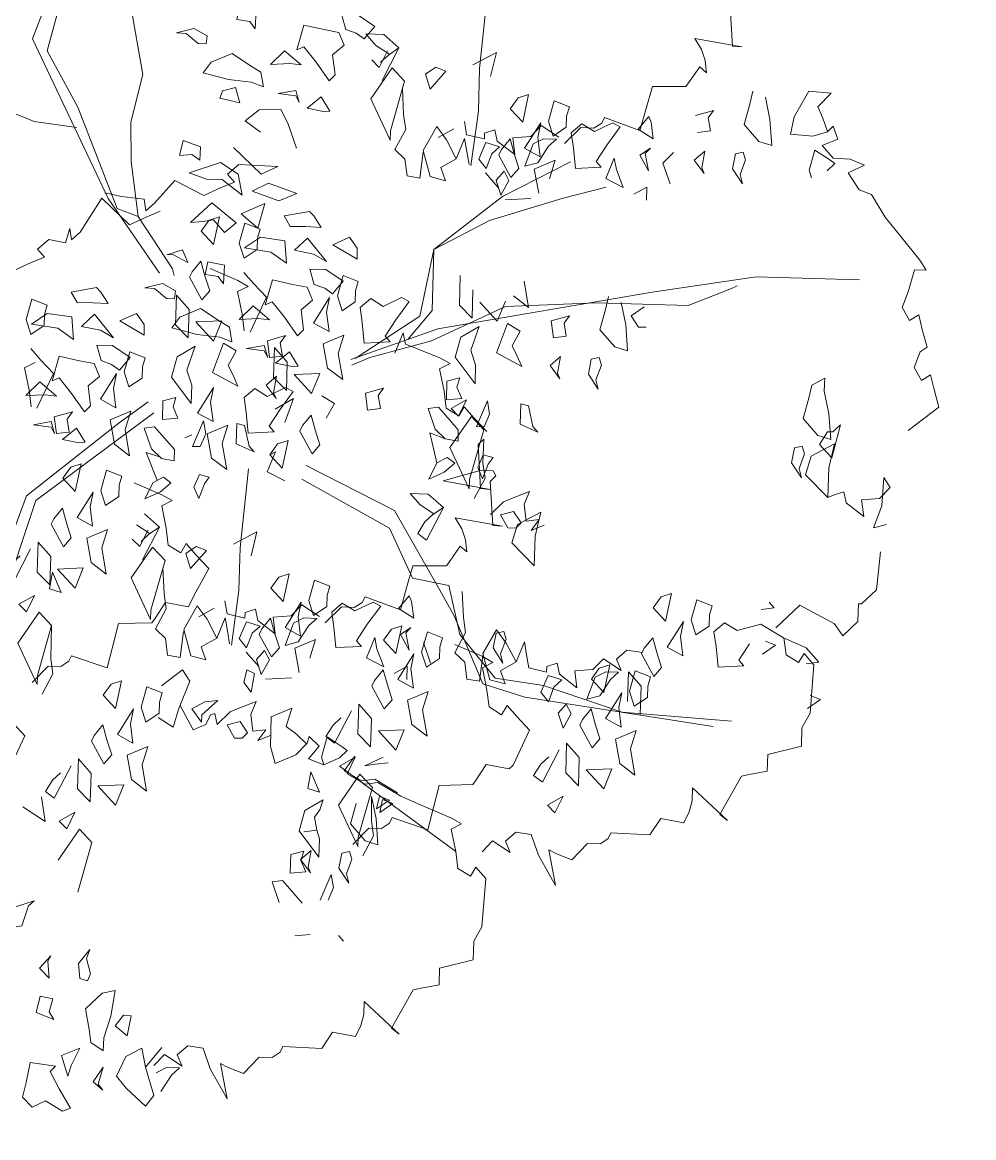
# Model space of a CAD drawing. Extents: x 604418 to 606014, y 1310869 to 1312555.
# Drawn here: x 605667.58 to 605673.25, y 1311074.31 to 1311080.96 of the extents above; entities that cross this region are included whole.
import ezdxf

# ---------------------------------------------------------------- set-up
doc = ezdxf.new("R2010")
doc.units = 0
doc.header["$MEASUREMENT"] = 0
doc.linetypes.add('SUBTERRANEO', pattern=[4.7625, 3.175, -1.5875])
doc.layers.get('0').update_dxf_attribs({"color": 10})
doc.layers.add('0.CARTOGRAFIA', color=8, linetype='Continuous')
doc.layers.add('VPORTS', color=7, linetype='Continuous')
doc.linetypes.add('RAYAXXX', pattern='A,0.8,["XXX",Standard,S=0.08,R=0,X=0,Y=-0.04],-0.22', length=1.02)

# ---------------------------------------------------------------- blocks, each defined once
blk = doc.blocks.new('mmmm')
at = {"color": 57, "lineweight": 5}
for points in [[(579174.2592, 1339733.9478), (579174.192, 1339733.9232), (579174.1333, 1339733.8943), (579174.0609, 1339733.9621), (579174.0541, 1339733.846), (579174.1896, 1339733.7748), (579174.2785, 1339733.7581), (579174.2853, 1339733.8742), (579174.2618, 1339733.9488), (579174.2312, 1339733.9774), (579174.2985, 1339734.0021), (579174.3332, 1339733.9237), (579174.3956, 1339733.9808), (579174.3986, 1339734.0691), (579174.4273, 1339734.144), (579174.4704, 1339734.0612), (579174.556, 1339734.1209), (579174.5783, 1339734.1843), (579174.6932, 1339734.2584), (579174.7913, 1339734.3417), (579174.91, 1339734.4439), (579174.9601, 1339734.4774), (579174.9608, 1339734.4172), (579175.0749, 1339734.3872), (579175.1575, 1339734.3587), (579175.2221, 1339734.3994), (579175.1921, 1339734.4453), (579175.2676, 1339734.4654), (579175.358, 1339734.4929), (579175.3826, 1339734.4574), (579175.4653, 1339734.4288), (579175.5299, 1339734.4695), (579175.4998, 1339734.5154), (579175.5753, 1339734.5356), (579175.6657, 1339734.5631), (579175.7898, 1339734.4078)], [(579176.1481, 1339734.0035), (579176.0329, 1339733.8844), (579175.9372, 1339733.9107), (579175.87, 1339734.0301), (579175.9947, 1339734.0035), (579176.1481, 1339734.0035), (579176.1346, 1339734.0317), (579176.1157, 1339734.0847), (579176.1731, 1339734.0979), (579176.2401, 1339734.1906), (579176.1539, 1339734.1775), (579176.1444, 1339734.2702), (579176.0869, 1339734.3232), (579176.036, 1339734.2885), (579176.1826, 1339734.2834), (579176.2978, 1339734.2436), (579176.2785, 1339734.31)], [(579176.4197, 1339734.2819), (579176.6163, 1339734.2668), (579176.6919, 1339734.1912), (579176.6919, 1339734.1761), (579176.7826, 1339734.1761), (579176.8582, 1339734.1005), (579176.7977, 1339734.0551), (579176.707, 1339733.8738), (579176.828, 1339733.7528)], [(579174.4625, 1339733.9515), (579174.4242, 1339733.9913), (579174.405, 1339733.9647), (579174.357, 1339733.8851), (579174.4625, 1339733.8588), (579174.5009, 1339733.8719)], [(579177.008, 1339733.9146), (579176.9985, 1339733.9808), (579176.9259, 1339733.9135), (579176.8779, 1339733.7942), (579176.8107, 1339733.675), (579176.8465, 1339733.5542), (579176.8083, 1339733.4881), (579176.8563, 1339733.4348), (579176.9329, 1339733.4483), (579177.0384, 1339733.4614), (579177.0286, 1339733.594), (579176.9999, 1339733.5674), (579176.9137, 1339733.6204)], [(579177.238, 1339733.9278), (579177.1901, 1339733.9942), (579177.1711, 1339733.941)], [(579176.8784, 1339733.7966), (579176.9648, 1339733.8097), (579177.003, 1339733.8759), (579176.9551, 1339733.9025), (579177.0125, 1339733.9555), (579177.2618, 1339733.9423), (579177.3385, 1339733.9025), (579177.4344, 1339733.9025), (579177.4821, 1339733.7301), (579177.5686, 1339733.7301), (579177.5875, 1339733.6374), (579177.5973, 1339733.5976), (579177.7984, 1339733.4916), (579177.8274, 1339733.5314), (579177.6642, 1339733.3459), (579177.7314, 1339733.3459), (579177.7889, 1339733.3327), (579177.8463, 1339733.3061), (579177.8274, 1339733.187), (579177.9135, 1339733.1338), (579177.9092, 1339732.9322), (579177.9381, 1339732.919), (579177.9669, 1339732.8792), (579177.9669, 1339732.8131), (579178.053, 1339732.7335), (579178.0243, 1339732.6539), (579178.0051, 1339732.6141), (579178.1872, 1339732.6539), (579178.0338, 1339732.5611), (579177.9284, 1339732.5213), (579177.9189, 1339732.442), (579177.9669, 1339732.3891), (579178.0243, 1339732.4154), (579177.9669, 1339732.3226), (579178.0243, 1339732.2697)], [(579176.734, 1339733.675), (579176.7245, 1339733.7412), (579176.6958, 1339733.7148)], [(579176.9641, 1339733.6882), (579176.9161, 1339733.7546), (579176.8971, 1339733.7014)], [(579174.0625, 1339733.5569), (579174.1297, 1339733.5434), (579174.2351, 1339733.5171), (579174.3213, 1339733.5964), (579174.3405, 1339733.6628), (579174.2064, 1339733.6496), (579174.0915, 1339733.623)], [(579173.6067, 1339733.4257), (579173.8332, 1339733.4453), (579173.836, 1339733.4945), (579173.7991, 1339733.2502), (579173.8557, 1339733.2865), (579173.9111, 1339733.3065), (579173.9738, 1339733.3152), (579173.9441, 1339733.2801), (579174.029, 1339733.2248), (579174.0479, 1339733.2112), (579174.0533, 1339733.0386), (579174.1676, 1339733.0096), (579174.2821, 1339732.9802), (579174.2199, 1339732.7961), (579174.2486, 1339732.7822), (579174.2764, 1339732.7418), (579174.2748, 1339732.6756), (579174.3591, 1339732.594)], [(579174.2064, 1339733.3315), (579174.1679, 1339733.3579)], [(579174.1679, 1339733.3579), (579174.1969, 1339733.2651)], [(579174.2736, 1339733.3447), (579174.2064, 1339733.3315)], [(579174.2831, 1339733.2786), (579174.2736, 1339733.3447)], [(579174.379, 1339733.3181), (579174.4652, 1339733.3049)], [(579174.4267, 1339733.2651), (579174.379, 1339733.3181)], [(579174.4939, 1339733.3181), (579174.4267, 1339733.2651)], [(579174.4652, 1339733.3049), (579174.4939, 1339733.3181)], [(579174.39, 1339733.1566), (579174.4475, 1339733.1037)], [(579174.4475, 1339733.1037), (579174.5529, 1339733.1435)], [(579174.3231, 1339733.0507), (579174.2367, 1339733.0373)], [(579174.2751, 1339732.9711), (579174.3231, 1339733.0507)], [(579176.973, 1339733.0674), (579176.9635, 1339732.988), (579177.0115, 1339732.9351), (579177.0689, 1339732.9614), (579177.0115, 1339732.8687), (579177.0689, 1339732.8157), (579177.0784, 1339732.7229), (579177.1646, 1339732.7361), (579177.0977, 1339732.6433), (579177.0402, 1339732.6302), (579177.0592, 1339732.5772), (579177.0882, 1339732.5772), (579177.0689, 1339732.4844), (579177.0017, 1339732.4712), (579176.9348, 1339732.4578), (579177.0402, 1339732.418), (579177.0882, 1339732.3387), (579177.1551, 1339732.365), (579177.1359, 1339732.2857), (579177.0017, 1339732.2459), (579176.8773, 1339732.3121), (579176.9443, 1339732.365), (579177.0402, 1339732.418)], [(579177.294, 1339733.0661), (579177.1477, 1339733.0661), (579177.0747, 1339732.9987), (579177.2292, 1339732.9987)], [(579174.2367, 1339733.0373), (579174.2079, 1339733.0241)], [(579174.2079, 1339733.0241), (579174.2751, 1339732.9711)], [(579174.3995, 1339733.0109), (579174.3708, 1339733.0373)], [(579174.3708, 1339733.0373), (579174.4093, 1339732.9843)], [(579174.4886, 1339733.0312), (579174.3995, 1339733.0109)], [(579174.4886, 1339733.0312), (579174.4093, 1339732.9843)], [(579174.6393, 1339733.0241), (579174.5721, 1339733.0241)], [(579174.5721, 1339733.0241), (579174.6103, 1339732.9579)], [(579175.1905, 1339733.0278), (579175.2384, 1339732.9614)], [(579175.2384, 1339732.9614), (579175.2959, 1339733.0012)], [(579175.2959, 1339733.0012), (579175.2959, 1339733.041)], [(579175.2864, 1339732.9351), (579175.1715, 1339732.9084)], [(579175.4205, 1339732.9482), (579175.2864, 1339732.9351)], [(579175.4013, 1339732.8818), (579175.4205, 1339732.9482)], [(579174.2654, 1339732.8783), (579174.2464, 1339732.8386)], [(579174.3613, 1339732.8119), (579174.2654, 1339732.8783)], [(579174.5777, 1339732.9031), (579174.486, 1339732.8652)], [(579174.5777, 1339732.9031), (579174.5339, 1339732.8119)], [(579175.3151, 1339732.8025), (579175.4013, 1339732.8818)], [(579174.2464, 1339732.8386), (579174.2941, 1339732.7458)], [(579174.486, 1339732.8652), (579174.4285, 1339732.8517)], [(579174.4285, 1339732.8517), (579174.5339, 1339732.8119)], [(579175.1425, 1339732.8423), (579175.2097, 1339732.8289)], [(579175.2097, 1339732.8289), (579175.3151, 1339732.8025)], [(579174.4475, 1339732.759), (579174.3613, 1339732.8119)], [(579174.4762, 1339732.7856), (579174.4475, 1339732.759)], [(579174.486, 1339732.653), (579174.4762, 1339732.7856)], [(579175.459, 1339732.8025), (579175.4972, 1339732.8157)], [(579175.4685, 1339732.7627), (579175.459, 1339732.8025)], [(579175.5452, 1339732.7495), (579175.4685, 1339732.7627)], [(579175.4972, 1339732.8157), (579175.5739, 1339732.7891)], [(579175.6219, 1339732.8025), (579175.5452, 1339732.7495)], [(579175.5739, 1339732.7891), (579175.6219, 1339732.8025)], [(579174.2941, 1339732.7458), (579174.2559, 1339732.6796)], [(579174.2559, 1339732.6796), (579174.3039, 1339732.6264)], [(579174.3805, 1339732.6398), (579174.486, 1339732.653)], [(579177.5253, 1339732.6008), (579177.5637, 1339732.561), (579177.6241, 1339732.5251), (579177.6573, 1339732.5713), (579177.487, 1339732.6538)], [(579177.8128, 1339732.6406), (579177.7266, 1339732.6801), (579177.7746, 1339732.6008)], [(579174.1697, 1339732.6132), (579174.141, 1339732.5336)], [(579174.2177, 1339732.6001), (579174.1697, 1339732.6132)], [(579174.2751, 1339732.6001), (579174.2177, 1339732.6001)], [(579174.3231, 1339732.5336), (579174.2751, 1339732.6001)], [(579174.3039, 1339732.6264), (579174.3805, 1339732.6398)], [(579175.2864, 1339732.617), (579175.2479, 1339732.6433)], [(579175.2479, 1339732.6433), (579175.2769, 1339732.5506)], [(579175.3536, 1339732.6302), (579175.2864, 1339732.617)], [(579175.3631, 1339732.564), (579175.3536, 1339732.6302)], [(579175.5067, 1339732.5506), (579175.459, 1339732.6035)], [(579175.459, 1339732.6035), (579175.5452, 1339732.5904)], [(579175.5739, 1339732.6035), (579175.5067, 1339732.5506)], [(579175.5452, 1339732.5904), (579175.5739, 1339732.6035)], [(579177.7746, 1339732.6008), (579177.8128, 1339732.6406)], [(579174.141, 1339732.5336), (579174.2464, 1339732.5073)], [(579174.2464, 1339732.5073), (579174.3231, 1339732.5336)], [(579174.3282, 1339732.5637), (579174.2707, 1339732.4709)], [(579174.3377, 1339732.5505), (579174.3377, 1339732.4841)], [(579174.3762, 1339732.5107), (579174.3377, 1339732.5505)], [(579174.4475, 1339732.5471), (579174.4954, 1339732.4409)], [(579174.5434, 1339732.5205), (579174.4475, 1339732.5471)], [(579175.2769, 1339732.5506), (579175.3631, 1339732.564)], [(579176.3316, 1339732.5427), (579176.3603, 1339732.4765), (579176.3029, 1339732.5163), (579176.3123, 1339732.4499), (579176.2262, 1339732.4367), (579176.1592, 1339732.4631), (579176.1974, 1339732.3703), (579176.2167, 1339732.3308), (579176.2836, 1339732.2644)], [(579174.3377, 1339732.4841), (579174.3664, 1339732.4311)], [(579174.4623, 1339732.4577), (579174.3762, 1339732.5107)], [(579176.9601, 1339732.0996), (579177.0176, 1339732.2454), (579177.0463, 1339732.2983), (579177.075, 1339732.2454), (579177.1899, 1339732.272), (579177.2764, 1339732.2852), (579177.3146, 1339732.3513), (579177.2666, 1339732.3779), (579177.3241, 1339732.4309), (579177.3913, 1339732.4973), (579177.5734, 1339732.4177), (579177.5929, 1339732.3976), (579177.5739, 1339732.2785), (579177.6601, 1339732.2252), (579177.6793, 1339732.2121), (579177.6888, 1339732.0397), (579177.8037, 1339732.0134), (579177.9189, 1339731.9867), (579177.8612, 1339731.8012), (579177.8902, 1339731.788), (579177.9189, 1339731.7482), (579177.9189, 1339731.6821), (579178.0051, 1339731.6025)], [(579174.3326, 1339732.4543), (579174.2559, 1339732.4675)], [(579174.2559, 1339732.4675), (579174.39, 1339732.3879)], [(579174.2707, 1339732.4709), (579174.3282, 1339732.418)], [(579174.3282, 1339732.418), (579174.3377, 1339732.3252)], [(579174.4322, 1339732.4696), (579174.3326, 1339732.4543)], [(579174.3664, 1339732.4311), (579174.4816, 1339732.3913)], [(579174.4322, 1339732.4696), (579174.39, 1339732.3879)], [(579174.4816, 1339732.3913), (579174.4623, 1339732.4577)], [(579174.4954, 1339732.4409), (579174.6201, 1339732.4675)], [(579174.6488, 1339732.4277), (579174.6583, 1339732.2951)], [(579175.2097, 1339732.4315), (579175.0756, 1339732.4048)], [(579175.1522, 1339732.3519), (579175.2097, 1339732.4315)], [(579174.2559, 1339732.3747), (579174.1123, 1339732.4013)], [(579174.1123, 1339732.4013), (579174.1312, 1339732.3481)], [(579174.1887, 1339732.3086), (579174.2559, 1339732.3747)], [(579174.4954, 1339732.3616), (579174.4188, 1339732.3349)], [(579174.5434, 1339732.3218), (579174.4954, 1339732.3616)], [(579175.3343, 1339732.3917), (579175.2959, 1339732.3252)], [(579175.411, 1339732.3519), (579175.3343, 1339732.3917)], [(579175.459, 1339732.3785), (579175.411, 1339732.3519)], [(579175.4492, 1339732.2723), (579175.5164, 1339732.4048)], [(579175.5164, 1339732.4048), (579175.459, 1339732.3785)], [(579174.1312, 1339732.3481), (579174.1887, 1339732.3086)], [(579174.3377, 1339732.3252), (579174.4239, 1339732.3384)], [(579174.3434, 1339732.3117), (579174.4188, 1339732.3349)], [(579174.3434, 1339732.3117), (579174.3995, 1339732.2688)], [(579174.4239, 1339732.3384), (579174.3569, 1339732.2456)], [(579174.4285, 1339732.2554), (579174.5434, 1339732.3218)], [(579174.5103, 1339732.2854), (579174.5583, 1339732.312)], [(579174.5583, 1339732.312), (579174.6349, 1339732.2722)], [(579175.2864, 1339732.2723), (579175.181, 1339732.3121)], [(579175.2959, 1339732.3252), (579175.4492, 1339732.2723)], [(579176.2027, 1339732.1786), (579176.0973, 1339732.2316), (579176.0206, 1339732.2181), (579175.8954, 1339732.2188), (579175.9251, 1339732.1906), (579176.1515, 1339732.2102), (579176.1544, 1339732.2594), (579176.1175, 1339732.0151), (579176.0583, 1339732.2054), (579176.0583, 1339732.2716), (579176.0837, 1339732.2873), (579176.1134, 1339732.2591), (579176.3398, 1339732.2787), (579176.3427, 1339732.3278), (579176.3058, 1339732.0836), (579176.3624, 1339732.1199), (579176.4178, 1339732.1399), (579176.4805, 1339732.1486), (579176.4508, 1339732.1134), (579176.5357, 1339732.0582), (579176.5546, 1339732.0445), (579176.56, 1339731.872), (579176.6742, 1339731.8429), (579176.7887, 1339731.8136), (579176.7266, 1339731.6295), (579176.7553, 1339731.6156), (579176.7831, 1339731.5751), (579176.7815, 1339731.509), (579176.8657, 1339731.4274)], [(579174.3569, 1339732.2456), (579174.2995, 1339732.2324)], [(579174.3651, 1339732.1876), (579174.3856, 1339732.259)], [(579174.4239, 1339732.2192), (579174.3856, 1339732.259)], [(579174.3995, 1339732.2688), (579174.4285, 1339732.2554)], [(579174.5583, 1339732.2456), (579174.5103, 1339732.2854)], [(579174.5953, 1339732.2577), (579174.5223, 1339732.1903)], [(579174.6349, 1339732.2722), (579174.5583, 1339732.2456)], [(579175.1905, 1339732.1795), (579175.2864, 1339732.2723)], [(579176.6855, 1339732.13), (579176.8196, 1339732.1397), (579176.8963, 1339732.1532), (579177.0017, 1339732.1002), (579177.0497, 1339732.1532), (579177.1359, 1339732.1663), (579177.1456, 1339732.2325), (579177.0115, 1339732.2459)], [(579178.0276, 1339732.1339), (579178.114, 1339732.1471), (579178.1523, 1339732.2132), (579178.1043, 1339732.2398), (579178.1617, 1339732.2928), (579178.411, 1339732.2796), (579178.4877, 1339732.2398), (579178.5837, 1339732.2398), (579178.6314, 1339732.0675), (579178.7178, 1339732.0675), (579178.7368, 1339731.9747), (579178.7465, 1339731.9349), (579178.9476, 1339731.829), (579178.9766, 1339731.8688), (579178.8135, 1339731.6833), (579178.8807, 1339731.6833), (579178.9381, 1339731.6701), (579178.9956, 1339731.6435), (579178.9766, 1339731.5244), (579179.0628, 1339731.4711), (579179.0584, 1339731.2695), (579179.0874, 1339731.2564), (579179.1161, 1339731.2166), (579179.1161, 1339731.1504), (579179.2023, 1339731.0708), (579179.1736, 1339730.9913), (579179.1543, 1339730.9515), (579179.3364, 1339730.9913), (579179.183, 1339730.8985), (579179.0776, 1339730.8587), (579179.0681, 1339730.7794), (579179.1161, 1339730.7264), (579179.1736, 1339730.7528), (579179.1161, 1339730.66), (579179.1736, 1339730.607)], [(579174.0244, 1339732.2025), (579173.8998, 1339732.2292)], [(579173.8998, 1339732.2292), (579173.967, 1339732.1098)], [(579174.2995, 1339732.2324), (579174.3184, 1339732.1795)], [(579174.3651, 1339732.1876), (579174.4528, 1339732.1528)], [(579174.5005, 1339732.1926), (579174.4239, 1339732.2192)], [(579174.4528, 1339732.1528), (579174.5005, 1339732.1926)], [(579175.4655, 1339731.748), (579175.3601, 1339731.7878), (579175.4175, 1339731.8012), (579175.4823, 1339731.9815), (579175.511, 1339732.0345), (579175.5398, 1339731.9815), (579175.6547, 1339732.0082), (579175.7411, 1339732.0213), (579175.7793, 1339732.0875), (579175.7314, 1339732.1141), (579175.7888, 1339732.1671), (579175.856, 1339732.2335)], [(579174.3184, 1339732.1795), (579174.3474, 1339732.1795)], [(579174.3474, 1339732.1795), (579174.3282, 1339732.0867)], [(579175.2737, 1339732.1421), (579175.1275, 1339732.1421)], [(579175.2089, 1339732.0746), (579175.2737, 1339732.1421)], [(579175.3151, 1339732.1795), (579175.3726, 1339732.0867)], [(579175.4398, 1339732.1397), (579175.3151, 1339732.1795)], [(579175.5164, 1339732.1663), (579175.4398, 1339732.1397)], [(579175.478, 1339732.0604), (579175.6121, 1339732.1663)], [(579175.6121, 1339732.1663), (579175.5164, 1339732.1663)], [(579174.3481, 1339732.0772), (579174.4536, 1339732.0374)], [(579175.0545, 1339732.0746), (579175.2089, 1339732.0746)], [(579175.3726, 1339732.0867), (579175.478, 1339732.0604)], [(579175.6313, 1339732.0736), (579175.5834, 1339732.0867)], [(579175.5834, 1339732.0867), (579175.6026, 1339732.0206)], [(579175.6888, 1339732.1002), (579175.6313, 1339732.0736)], [(579175.6985, 1339732.0206), (579175.6888, 1339732.1002)], [(579176.0243, 1339731.9808), (579175.9955, 1339732.0338), (579176.0243, 1339732.0736), (579176.0722, 1339732.0206), (579176.1105, 1339731.941), (579176.0243, 1339731.9808), (579175.8709, 1339731.941), (579175.8996, 1339732.0206), (579175.9094, 1339732.0867), (579175.8517, 1339732.0867), (579175.7655, 1339732.0074), (579175.7368, 1339731.9808), (579175.7462, 1339731.9278), (579175.8517, 1339731.9676), (579175.8996, 1339732.0206)], [(579174.3474, 1339731.941), (579174.2995, 1339732.0203)], [(579174.4536, 1339732.0374), (579174.3576, 1339731.9844)], [(579174.5015, 1339731.9581), (579174.4536, 1339732.0374)], [(579175.6026, 1339732.0206), (579175.6985, 1339732.0206)], [(579176.2543, 1339732.0206), (579176.2926, 1339731.9676), (579176.331, 1339731.9278), (579176.3914, 1339731.892), (579176.4246, 1339731.9381), (579176.2543, 1339732.0206), (579176.1871, 1339731.941), (579176.1871, 1339731.8482), (579176.2446, 1339731.9012), (579176.2878, 1339731.9726)], [(579173.9839, 1339731.9183), (579174.0032, 1339731.9712)], [(579174.0032, 1339731.9712), (579174.0988, 1339731.8917)], [(579174.2907, 1339731.9314), (579174.3576, 1339731.9844)], [(579174.5685, 1339731.9844), (579174.5015, 1339731.9581)], [(579174.5492, 1339731.9051), (579174.5685, 1339731.9844)], [(579176.9542, 1339731.937), (579177.0596, 1339731.9768)], [(579174.0221, 1339731.8653), (579173.9839, 1339731.9183)], [(579174.2907, 1339731.9314), (579174.4151, 1339731.8653)], [(579174.4151, 1339731.8653), (579174.5492, 1339731.9051)], [(579174.0988, 1339731.8917), (579174.0221, 1339731.8653)], [(579174.4248, 1339731.8653), (579174.559, 1339731.8519)], [(579174.559, 1339731.8519), (579174.5492, 1339731.7857)], [(579176.7433, 1339731.8706), (579176.7146, 1339731.8575)], [(579176.7146, 1339731.8575), (579176.7818, 1339731.8045)], [(579176.8298, 1339731.8841), (579176.7433, 1339731.8706)], [(579176.7818, 1339731.8045), (579176.8298, 1339731.8841)], [(579176.8775, 1339731.8706), (579176.9159, 1339731.8177)], [(579176.9062, 1339731.8443), (579176.8775, 1339731.8706)], [(579176.9953, 1339731.8646), (579176.9062, 1339731.8443)], [(579176.9953, 1339731.8646), (579176.9159, 1339731.8177)], [(579177.0788, 1339731.8575), (579177.117, 1339731.7913)], [(579177.146, 1339731.8575), (579177.0788, 1339731.8575)], [(579174.5492, 1339731.7857), (579174.463, 1339731.7725)], [(579177.7327, 1339731.8251), (579177.6655, 1339731.7059), (579177.6753, 1339731.6395), (579177.6273, 1339731.5468), (579177.5506, 1339731.6)], [(579173.8231, 1339731.646), (579173.8903, 1339731.7255)], [(579174.0605, 1339731.6431), (579173.8903, 1339731.7255)], [(579173.9285, 1339731.6726), (579173.8903, 1339731.7255)], [(579173.9934, 1339731.6929), (579174.0606, 1339731.7591)], [(579174.0606, 1339731.7591), (579174.3194, 1339731.6929)], [(579174.0988, 1339731.7493), (579174.233, 1339731.7591)], [(579174.3097, 1339731.7725), (579174.233, 1339731.7591)], [(579174.4151, 1339731.7196), (579174.3097, 1339731.7725)], [(579174.463, 1339731.7725), (579174.4151, 1339731.7196)], [(579177.0843, 1339731.7365), (579176.9926, 1339731.6985)], [(579177.0843, 1339731.7365), (579177.0406, 1339731.6453)], [(579177.5506, 1339731.7457), (579177.5986, 1339731.653)], [(579177.5888, 1339731.7059), (579177.5793, 1339731.7721)], [(579178.0632, 1339731.6553), (579177.9578, 1339731.7082), (579177.8811, 1339731.6948), (579177.7555, 1339731.6923), (579177.8704, 1339731.7189), (579178.0045, 1339731.7321), (579177.9853, 1339731.6657), (579177.8991, 1339731.5864), (579177.7937, 1339731.6127)], [(579173.9237, 1339731.6776), (579173.8805, 1339731.6062)], [(579173.9934, 1339731.6268), (579173.9072, 1339731.6663)], [(579173.967, 1339731.6328), (579173.9285, 1339731.6726)], [(579174.1563, 1339731.587), (579173.9934, 1339731.6929)], [(579174.3671, 1339731.6929), (579174.1563, 1339731.587)], [(579176.7721, 1339731.7117), (579176.7531, 1339731.6719)], [(579176.7531, 1339731.6719), (579176.8008, 1339731.5792)], [(579176.868, 1339731.6453), (579176.7721, 1339731.7117)], [(579176.9926, 1339731.6985), (579176.9352, 1339731.6851)], [(579176.9352, 1339731.6851), (579177.0406, 1339731.6453)], [(579177.5986, 1339731.653), (579177.5888, 1339731.7059)], [(579173.8231, 1339731.646), (579173.8231, 1339731.5532)], [(579173.9552, 1339731.587), (579173.9934, 1339731.6268)], [(579176.9542, 1339731.5923), (579176.868, 1339731.6453)], [(579176.9829, 1339731.619), (579176.9542, 1339731.5923)], [(579176.9926, 1339731.4864), (579176.9829, 1339731.619)], [(579173.8231, 1339731.5532), (579173.8805, 1339731.6062)], [(579176.8008, 1339731.5792), (579176.7626, 1339731.513)], [(579177.3158, 1339731.5757), (579177.4861, 1339731.4932), (579177.4529, 1339731.4471), (579177.3925, 1339731.4829), (579177.354, 1339731.5227)], [(579177.5219, 1339731.5602), (579177.5601, 1339731.5204), (579177.5986, 1339731.4408), (579177.5601, 1339731.4277), (579177.4547, 1339731.454), (579177.5027, 1339731.5336)], [(579177.5027, 1339731.5336), (579177.5219, 1339731.5602)], [(579178.5051, 1339731.5679), (579178.4764, 1339731.5416)], [(579176.7626, 1339731.513), (579176.8105, 1339731.4598)], [(579178.2969, 1339731.4823), (579178.2297, 1339731.5089), (579178.1627, 1339731.4955), (579178.2969, 1339731.4425)], [(579175.8104, 1339731.4035), (579175.7338, 1339731.4433), (579175.6953, 1339731.3769)], [(579176.6764, 1339731.4466), (579176.6477, 1339731.367)], [(579176.7244, 1339731.4334), (579176.6764, 1339731.4466)], [(579176.8105, 1339731.4598), (579176.8872, 1339731.4732)], [(579176.8872, 1339731.4732), (579176.9926, 1339731.4864)], [(579177.5986, 1339731.4408), (579177.5699, 1339731.3612), (579177.5027, 1339731.4145), (579177.4547, 1339731.3612), (579177.495, 1339731.3502), (579177.4452, 1339731.2951), (579177.4067, 1339731.2421), (579177.3111, 1339731.2685), (579177.359, 1339731.1625), (579177.5121, 1339731.1625), (579177.5986, 1339731.1892), (579177.5506, 1339731.2951), (579177.4932, 1339731.3481)], [(579177.9471, 1339731.3479), (579177.9376, 1339731.414), (579177.9806, 1339731.4293), (579178.0763, 1339731.4293), (579177.9421, 1339731.3234), (579177.8367, 1339731.3497), (579177.7793, 1339731.4425), (579177.8319, 1339731.4272), (579177.8704, 1339731.4008), (579177.9376, 1339731.414)], [(579176.7818, 1339731.4334), (579176.7244, 1339731.4334)], [(579176.8349, 1339731.3971), (579176.7774, 1339731.3043)], [(579176.8298, 1339731.367), (579176.7818, 1339731.4334)], [(579176.8828, 1339731.3441), (579176.8444, 1339731.3839)], [(579176.8444, 1339731.3839), (579176.8444, 1339731.3175)], [(579177.0501, 1339731.3538), (579176.9542, 1339731.3805)], [(579176.9542, 1339731.3805), (579177.0021, 1339731.2742)], [(579178.4764, 1339731.3958), (579178.4859, 1339731.3163)], [(579176.6477, 1339731.367), (579176.7531, 1339731.3407)], [(579176.7531, 1339731.3407), (579176.8298, 1339731.367)], [(579176.969, 1339731.2911), (579176.8828, 1339731.3441)], [(579178.3158, 1339731.3497), (579178.2297, 1339731.2704), (579178.2009, 1339731.2438), (579178.2104, 1339731.1908), (579178.3158, 1339731.2306)], [(579176.7626, 1339731.3009), (579176.8967, 1339731.2213)], [(579176.8393, 1339731.2877), (579176.7626, 1339731.3009)], [(579176.7774, 1339731.3043), (579176.8349, 1339731.2513)], [(579176.9389, 1339731.303), (579176.8393, 1339731.2877)], [(579176.8444, 1339731.3175), (579176.8731, 1339731.2645)], [(579176.8731, 1339731.2645), (579176.9882, 1339731.2247)], [(579176.9389, 1339731.303), (579176.8967, 1339731.2213)], [(579176.9882, 1339731.2247), (579176.969, 1339731.2911)], [(579177.0021, 1339731.2742), (579177.1268, 1339731.3009)], [(579174.4217, 1339731.2105), (579174.2938, 1339731.1626), (579174.2253, 1339731.125), (579174.2294, 1339731.0124), (579174.2893, 1339730.9417), (579174.3451, 1339731.0241)], [(579175.8392, 1339731.1914), (579175.7145, 1339731.2312), (579175.772, 1339731.1384)], [(579176.1401, 1339731.1982), (579176.0963, 1339731.1071), (579175.9909, 1339731.1469), (579176.0079, 1339731.1171), (579175.9505, 1339731.1566), (579175.9315, 1339731.2098), (579176.0751, 1339731.1832), (579176.0079, 1339731.1171)], [(579176.6189, 1339731.2347), (579176.6379, 1339731.1815)], [(579176.7626, 1339731.2081), (579176.6189, 1339731.2347)], [(579176.6954, 1339731.142), (579176.7626, 1339731.2081)], [(579176.8349, 1339731.2513), (579176.8444, 1339731.1586)], [(579177.1555, 1339731.2611), (579177.165, 1339731.1285)], [(579176.6379, 1339731.1815), (579176.6954, 1339731.142)], [(579176.8444, 1339731.1586), (579176.9305, 1339731.1717)], [(579176.8501, 1339731.1451), (579176.9254, 1339731.1683)], [(579176.9305, 1339731.1717), (579176.8636, 1339731.079)], [(579177.0021, 1339731.1949), (579176.9254, 1339731.1683)], [(579176.9352, 1339731.0887), (579177.0501, 1339731.1551)], [(579177.0501, 1339731.1551), (579177.0021, 1339731.1949)], [(579177.4547, 1339731.1625), (579177.4834, 1339731.0964), (579177.426, 1339731.1362), (579177.4354, 1339731.0698), (579177.3493, 1339731.0566), (579177.2823, 1339731.0829), (579177.3205, 1339730.9902), (579177.3398, 1339730.9507), (579177.4067, 1339730.8842), (579177.3493, 1339730.8711), (579177.3572, 1339730.8495), (579177.4075, 1339730.8273), (579177.4373, 1339730.7625), (579177.3137, 1339730.6911)], [(579174.4277, 1339730.8855), (579174.5612, 1339731.0327), (579174.5196, 1339731.1176), (579174.515, 1339730.9166), (579174.5655, 1339730.8593), (579174.606, 1339730.8963), (579174.6379, 1339730.825), (579174.6795, 1339730.7401), (579174.6058, 1339730.5875), (579174.7257, 1339730.4867), (579174.7667, 1339730.4426), (579174.7074, 1339730.4322), (579174.696, 1339730.3148), (579174.681, 1339730.2287)], [(579176.8501, 1339731.1451), (579176.9062, 1339731.1022)], [(579176.8718, 1339731.021), (579176.8923, 1339731.0924)], [(579176.9305, 1339731.0526), (579176.8923, 1339731.0924)], [(579176.9062, 1339731.1022), (579176.9352, 1339731.0887)], [(579177.017, 1339731.1188), (579177.0649, 1339731.1454)], [(579177.0649, 1339731.079), (579177.017, 1339731.1188)], [(579177.102, 1339731.0911), (579177.029, 1339731.0236)], [(579177.0649, 1339731.1454), (579177.1416, 1339731.1056)], [(579177.1416, 1339731.1056), (579177.0649, 1339731.079)], [(579175.071, 1339730.9583), (579175.1285, 1339731.0112), (579175.1957, 1339731.0776), (579175.3778, 1339730.998)], [(579176.5311, 1339731.0359), (579176.4064, 1339731.0625)], [(579176.4064, 1339731.0625), (579176.4736, 1339730.9431)], [(579176.8636, 1339731.079), (579176.8061, 1339731.0658)], [(579176.8061, 1339731.0658), (579176.8251, 1339731.0128)], [(579177.0072, 1339731.026), (579176.9305, 1339731.0526)], [(579175.0556, 1339730.7826), (579175.113, 1339730.9284), (579175.1418, 1339730.9813)], [(579175.1418, 1339730.9813), (579175.1705, 1339730.9284)], [(579176.8251, 1339731.0128), (579176.8541, 1339731.0128)], [(579176.8718, 1339731.021), (579176.9595, 1339730.9862)], [(579176.9595, 1339730.9862), (579177.0072, 1339731.026)], [(579175.1705, 1339730.9284), (579175.2854, 1339730.955)], [(579175.2854, 1339730.955), (579175.3718, 1339730.9682)], [(579176.8349, 1339730.9201), (579176.7677, 1339730.9069)], [(579176.9218, 1339730.924), (579176.8548, 1339730.9106)], [(579176.989, 1339730.9372), (579176.9218, 1339730.924)], [(579176.8548, 1339730.9106), (579176.9602, 1339730.8708)], [(579176.9602, 1339730.8708), (579176.8643, 1339730.8178)], [(579177.0082, 1339730.7914), (579176.9602, 1339730.8708)], [(579176.1313, 1339730.8087), (579176.1189, 1339730.7576)], [(579176.1313, 1339730.8087), (579176.1669, 1339730.7842)], [(579176.1713, 1339730.4215), (579176.2288, 1339730.5672), (579176.2575, 1339730.6202), (579176.2862, 1339730.5672), (579176.4011, 1339730.5938), (579176.4876, 1339730.607), (579176.5258, 1339730.6731), (579176.4778, 1339730.6997), (579176.5353, 1339730.7527), (579176.6025, 1339730.8191), (579176.7466, 1339730.746), (579176.8041, 1339730.7194), (579176.7851, 1339730.6003), (579176.8713, 1339730.5471), (579176.8905, 1339730.5339), (579176.9, 1339730.3615), (579177.0149, 1339730.3352), (579177.1301, 1339730.3086), (579177.0724, 1339730.123), (579177.1014, 1339730.1099), (579177.1301, 1339730.0701), (579177.1301, 1339730.0039), (579177.2163, 1339729.9243)], [(579176.4906, 1339730.7516), (579176.5099, 1339730.8046)], [(579176.5099, 1339730.8046), (579176.6055, 1339730.725)], [(579176.7974, 1339730.7648), (579176.8643, 1339730.8178)], [(579176.8541, 1339730.7743), (579176.8061, 1339730.8536)], [(579177.0751, 1339730.8178), (579177.0082, 1339730.7914)], [(579177.0559, 1339730.7385), (579177.0751, 1339730.8178)], [(579176.1189, 1339730.7576), (579176.1861, 1339730.7313)], [(579176.2436, 1339730.7576), (579176.1669, 1339730.7842)], [(579176.1861, 1339730.7313), (579176.2436, 1339730.7576)], [(579176.5288, 1339730.6987), (579176.4906, 1339730.7516)], [(579176.7974, 1339730.7648), (579176.9218, 1339730.6987)], [(579175.9318, 1339730.6775), (579175.9152, 1339730.7127)], [(579176.6055, 1339730.725), (579176.5288, 1339730.6987)], [(579176.9218, 1339730.6987), (579177.0559, 1339730.7385)], [(579176.9315, 1339730.6987), (579177.0656, 1339730.6852)], [(579177.378, 1339730.5796), (579177.426, 1339730.6589), (579177.33, 1339730.6855), (579177.1864, 1339730.7385), (579177.129, 1339730.6987), (579177.2151, 1339730.5928)], [(579179.3077, 1339730.6468), (579179.2215, 1339730.6998), (579179.183, 1339730.7396), (579179.183, 1339730.6732), (579179.2118, 1339730.6202)], [(579177.0656, 1339730.6852), (579177.0559, 1339730.6191)], [(579179.0801, 1339730.6469), (579179.1838, 1339730.5652)], [(579176.1382, 1339730.5721), (579176.1669, 1339730.6119)], [(579176.1669, 1339730.6119), (579176.2148, 1339730.5589)], [(579176.5001, 1339730.5263), (579176.5673, 1339730.5925)], [(579176.5673, 1339730.5925), (579176.8261, 1339730.5263)], [(579176.6055, 1339730.5827), (579176.7397, 1339730.5925)], [(579176.8163, 1339730.6059), (579176.7397, 1339730.5925)], [(579176.9218, 1339730.5529), (579176.8163, 1339730.6059)], [(579176.9697, 1339730.6059), (579176.9218, 1339730.5529)], [(579177.0559, 1339730.6191), (579176.9697, 1339730.6059)], [(579174.7674, 1339730.517), (579174.7993, 1339730.4456), (579174.8408, 1339730.3608), (579174.7074, 1339730.2135), (579174.8871, 1339730.1073), (579174.9281, 1339730.0632), (579174.8688, 1339730.0529), (579174.9442, 1339730.0327), (579174.9292, 1339729.9466), (579174.9797, 1339729.8893), (579175.0202, 1339729.9263), (579175.0521, 1339729.855), (579175.0937, 1339729.7701)], [(579176.0338, 1339730.5494), (579176.0135, 1339730.4793)], [(579176.1555, 1339730.5399), (579176.0135, 1339730.4793)], [(579176.1669, 1339730.5191), (579176.1382, 1339730.5721)], [(579176.2531, 1339730.4793), (579176.1669, 1339730.5191)], [(579176.2148, 1339730.5589), (579176.2531, 1339730.4793)], [(579176.3297, 1339730.4793), (579176.3969, 1339730.5589)], [(579176.4352, 1339730.5059), (579176.3969, 1339730.5589)], [(579176.5672, 1339730.4764), (579176.3969, 1339730.5589)], [(579176.663, 1339730.4204), (579176.5001, 1339730.5263)], [(579176.8738, 1339730.5263), (579176.663, 1339730.4204)], [(579176.8261, 1339730.5263), (579176.8738, 1339730.5263)], [(579176.4304, 1339730.5109), (579176.3872, 1339730.4395)], [(579176.5001, 1339730.4602), (579176.4139, 1339730.4997)], [(579176.4736, 1339730.4661), (579176.4352, 1339730.5059)], [(579176.4619, 1339730.4204), (579176.5001, 1339730.4602)], [(579178.1285, 1339730.0841), (579177.9656, 1339730.19), (579178.0328, 1339730.2562), (579178.2916, 1339730.19)], [(579177.6781, 1339730.0841), (579177.7166, 1339730.0443), (579177.7769, 1339730.0085), (579177.8101, 1339730.0546), (579177.6399, 1339730.1371)], [(579177.2744, 1339729.9771), (579177.169, 1339730.0301), (579177.0923, 1339730.0166), (579176.92, 1339730.0166), (579176.8528, 1339729.9505), (579177.0156, 1339729.8445), (579177.2265, 1339729.9505), (579177.1788, 1339729.9505), (579176.92, 1339730.0166)], [(579177.8055, 1339729.9898), (579177.9312, 1339730.0108), (579177.8587, 1339729.8945)], [(579175.4944, 1339729.87), (579175.5519, 1339729.9229), (579175.6191, 1339729.9894), (579175.8012, 1339729.9098)], [(579175.5652, 1339729.8931), (579175.5939, 1339729.8401)], [(579176.5653, 1339729.8445), (579176.6037, 1339729.8047), (579176.6641, 1339729.7689), (579176.6973, 1339729.815), (579176.527, 1339729.8975)], [(579177.6748, 1339729.8155), (579177.4927, 1339729.8951), (579177.4255, 1339729.8287)], [(579175.5939, 1339729.8401), (579175.7088, 1339729.8667)], [(579175.7088, 1339729.8667), (579175.7952, 1339729.8799)]]:
    blk.add_lwpolyline(points, dxfattribs=at)
at = {"color": 32, "lineweight": 5}
for points in [[(579175.5037, 1339731.5217), (579175.3343, 1339731.9662), (579175.1141, 1339733.0664), (579175.0198, 1339733.6008), (579175.0198, 1339734.1351)], [(579176.1292, 1339731.2863), (579176.3693, 1339731.7462), (579176.6237, 1339731.8719), (579176.6551, 1339732.0605), (579176.9067, 1339732.1234), (579177.1269, 1339732.312), (579177.1583, 1339732.5635), (579177.2841, 1339732.9721), (579177.3156, 1339733.5379)], [(579175.5342, 1339731.5281), (579175.4915, 1339731.6205), (579175.3972, 1339731.9348), (579175.2085, 1339732.312), (579175.177, 1339732.7835), (579175.177, 1339733.255), (579175.0827, 1339733.475), (579175.0682, 1339733.504)], [(579176.0576, 1339731.3061), (579176.2777, 1339731.7687), (579176.6551, 1339731.9977), (579176.8124, 1339732.092), (579177.1583, 1339732.2491), (579177.2212, 1339732.4692), (579177.3459, 1339733.4436)], [(579175.3929, 1339731.8125), (579175.2399, 1339731.9348), (579174.9254, 1339731.9348), (579174.7682, 1339732.2177), (579174.6424, 1339732.5949), (579174.5795, 1339732.8149)], [(579175.4979, 1339731.5449), (579175.2714, 1339731.8719), (579174.9254, 1339731.9348), (579174.6424, 1339732.2806), (579174.4537, 1339732.6263)], [(579174.4876, 1339732.1133), (579174.2046, 1339732.1447), (579173.9845, 1339732.1447), (579173.5756, 1339732.1762)], [(579174.3282, 1339732.0867), (579174.261, 1339732.0735)], [(579174.4151, 1339732.0906), (579174.3481, 1339732.0772)], [(579174.4823, 1339732.1038), (579174.4151, 1339732.0906)], [(579176.9943, 1339730.9467), (579176.7113, 1339730.9781), (579176.4911, 1339730.9781), (579176.0823, 1339731.0095)], [(579176.8541, 1339731.0128), (579176.8349, 1339730.9201)], [(579175.096, 1339730.5979), (579175.0625, 1339730.5886), (579174.7974, 1339730.4044), (579174.759, 1339730.2955), (579174.2423, 1339730.0777), (579173.9568, 1339729.9118), (579173.7275, 1339729.9672), (579173.3919, 1339729.9542)], [(579175.0871, 1339730.5224), (579174.7084, 1339730.2467), (579173.8957, 1339729.8333), (579173.3865, 1339730.0119)], [(579175.7517, 1339730.4825), (579175.8636, 1339730.3358), (579176.0624, 1339730.0986), (579176.255, 1339729.8691), (579176.5378, 1339729.773), (579177.1924, 1339729.7245), (579177.4974, 1339729.0088), (579177.5991, 1339728.7703), (579177.8038, 1339728.4844)], [(579175.8083, 1339730.5128), (579176.2771, 1339729.9172), (579176.8051, 1339729.7583), (579177.3998, 1339729.8213), (579178.4215, 1339729.6019)], [(579174.7974, 1339730.4044), (579174.5149, 1339730.3599), (579174.3126, 1339730.3531), (579174.065, 1339730.4072), (579173.7058, 1339730.3339)], [(579174.3474, 1339730.074), (579174.3221, 1339729.8546), (579174.26, 1339729.689), (579174.2095, 1339729.589), (579174.1571, 1339729.4408), (579173.9426, 1339729.1163)]]:
    blk.add_lwpolyline(points, dxfattribs=at)
at = {"color": 57, "lineweight": 5}
for points in [[(579175.7707, 1339734.0581), (579175.9431, 1339734.0185), (579175.8761, 1339733.9521), (579175.8089, 1339733.9919), (579175.8089, 1339734.0185)], [(579175.8485, 1339734.0092), (579175.7144, 1339733.996), (579175.5995, 1339733.9694), (579175.5323, 1339733.9694), (579175.5705, 1339733.9033), (579175.6377, 1339733.8898), (579175.7431, 1339733.8635), (579175.8293, 1339733.9428)], [(579175.887, 1339733.8635), (579175.9252, 1339733.8766), (579176.0019, 1339733.85), (579176.0499, 1339733.8635), (579175.9732, 1339733.8105), (579175.8965, 1339733.8237)], [(579174.4172, 1339733.5302), (579174.4939, 1339733.5036), (579174.5418, 1339733.5171), (579174.4652, 1339733.4641), (579174.3885, 1339733.4773), (579174.379, 1339733.5171)], [(579176.7221, 1339733.4217), (579176.6934, 1339733.3421), (579176.7988, 1339733.3157), (579176.8755, 1339733.3421), (579176.8275, 1339733.4085), (579176.7701, 1339733.4085)], [(579176.8083, 1339733.2759), (579176.9424, 1339733.1963), (579176.9846, 1339733.278), (579176.885, 1339733.2627)], [(579176.7411, 1339733.117), (579176.8083, 1339733.1832), (579176.6647, 1339733.2098), (579176.6836, 1339733.1565)], [(579176.9519, 1339733.0772), (579176.9809, 1339733.0638), (579177.0958, 1339733.1302), (579177.0478, 1339733.17), (579176.9712, 1339733.1434), (579176.8958, 1339733.1202)], [(579177.2042, 1339733.1005), (579177.1467, 1339733.1005), (579177.0988, 1339733.1136), (579177.0701, 1339733.034), (579177.1755, 1339733.0077), (579177.2522, 1339733.034)], [(579177.6066, 1339733.0475), (579177.4725, 1339733.0209), (579177.3765, 1339733.0475), (579177.4245, 1339732.9413), (579177.5492, 1339732.9679)], [(579177.2223, 1339732.7891), (579177.2031, 1339732.8555), (579177.1169, 1339732.9084), (579177.0784, 1339732.9482), (579177.0784, 1339732.8818), (579177.1071, 1339732.8289)], [(579177.3613, 1339732.97), (579177.2616, 1339732.9547), (579177.185, 1339732.9679), (579177.3191, 1339732.8883)], [(579177.1178, 1339732.809), (579177.185, 1339732.8751), (579177.0413, 1339732.9018), (579177.0603, 1339732.8485)], [(579177.6833, 1339732.8883), (579177.5779, 1339732.9281), (579177.5874, 1339732.7956)], [(579177.3576, 1339732.7558), (579177.4725, 1339732.8222), (579177.4245, 1339732.862), (579177.3478, 1339732.8353), (579177.2724, 1339732.8122), (579177.3286, 1339732.7692)], [(579177.299, 1339732.7097), (579177.3757, 1339732.6699), (579177.299, 1339732.6433), (579177.251, 1339732.6831)], [(579177.5244, 1339732.7581), (579177.4514, 1339732.6907), (579177.6058, 1339732.6907), (579177.6706, 1339732.7581)], [(579177.1646, 1339732.617), (579177.1264, 1339732.6568), (579177.1058, 1339732.5854), (579177.1936, 1339732.5506), (579177.2413, 1339732.5904)], [(579175.8229, 1339732.4712), (579175.7175, 1339732.4446), (579175.708, 1339732.4048), (579175.8134, 1339732.4048), (579175.8517, 1339732.4976)], [(579176.331, 1339732.4048), (579176.4267, 1339732.3785), (579176.5419, 1339732.4976), (579176.3885, 1339732.4976), (579176.2638, 1339732.5242)], [(579176.3221, 1339732.4235), (579176.2646, 1339732.3837), (579176.2836, 1339732.3173), (579176.3508, 1339732.3571), (579176.3508, 1339732.3969)], [(579176.9239, 1339732.3636), (579177.0006, 1339732.337), (579177.0485, 1339732.3504), (579176.9718, 1339732.2975), (579176.8952, 1339732.3106), (579176.8857, 1339732.3504)], [(579175.7655, 1339732.2459), (579175.6985, 1339732.2325), (579175.8327, 1339732.1795), (579175.8327, 1339732.2193)], [(579175.9763, 1339732.2193), (579176.0435, 1339732.193), (579176.101, 1339732.2193), (579176.0243, 1339732.2459), (579175.9887, 1339732.2704)], [(579176.107, 1339732.152), (579176.1547, 1339732.152), (579175.9439, 1339732.046), (579175.781, 1339732.152), (579175.8482, 1339732.2181)], [(579178.0276, 1339732.1339), (579177.9127, 1339732.1073), (579177.884, 1339732.1603), (579177.8553, 1339732.1073), (579177.7978, 1339731.9616), (579177.7498, 1339731.8422), (579177.6826, 1339731.7231), (579177.6924, 1339731.6566), (579177.6416, 1339731.5625), (579177.5554, 1339731.602), (579177.6033, 1339731.5227)], [(579175.781, 1339732.0858), (579175.6949, 1339732.1254), (579175.7428, 1339732.046)], [(579176.8988, 1339731.956), (579177.0043, 1339731.9296), (579177.0809, 1339731.956), (579177.033, 1339732.0224), (579176.9755, 1339732.0224), (579176.9276, 1339732.0356)], [(579177.2533, 1339731.8632), (579177.3779, 1339731.8898), (579177.4354, 1339731.9694), (579177.3013, 1339731.9428), (579177.2053, 1339731.9694)], [(579177.1479, 1339731.8102), (579177.19, 1339731.8919), (579177.0904, 1339731.8767), (579177.0137, 1339731.8898)], [(579177.4162, 1339731.7175), (579177.5121, 1339731.8102), (579177.4067, 1339731.85)], [(579175.2257, 1339731.6818), (579175.1875, 1339731.6157), (579175.2354, 1339731.5625), (579175.3121, 1339731.5759), (579175.4175, 1339731.5891), (579175.4078, 1339731.7216), (579175.379, 1339731.695), (579175.2929, 1339731.748), (579175.1969, 1339731.8144), (579175.178, 1339731.7746)], [(579176.9465, 1339731.7309), (579177.0137, 1339731.7971), (579176.8701, 1339731.8237), (579176.8891, 1339731.7705)], [(579177.1574, 1339731.6911), (579177.1864, 1339731.6777), (579177.3013, 1339731.7441), (579177.2533, 1339731.7839), (579177.1766, 1339731.7573), (579177.1012, 1339731.7341)], [(579177.7709, 1339731.7855), (579177.752, 1339731.7323), (579177.8189, 1339731.7191)], [(579177.788, 1339731.8026), (579177.7691, 1339731.7494), (579177.836, 1339731.7362)], [(579175.753, 1339731.6818), (579175.6858, 1339731.6687), (579175.6473, 1339731.695), (579175.6763, 1339731.6022), (579175.7625, 1339731.6157)], [(579177.4346, 1339731.6126), (579177.4994, 1339731.6801), (579177.3532, 1339731.6801), (579177.2802, 1339731.6126)], [(579177.8044, 1339731.5227), (579177.6416, 1339731.6287), (579177.7088, 1339731.6948), (579177.9676, 1339731.6287), (579178.0153, 1339731.6287)], [(579173.8028, 1339731.4488), (579173.8211, 1339731.5032), (579173.8489, 1339731.5445), (579173.7826, 1339731.5971), (579173.724, 1339731.5056), (579173.7246, 1339731.4245)], [(579178.0525, 1339731.5466), (579178.043, 1339731.5864), (579178.0812, 1339731.5995), (579178.1579, 1339731.5729), (579178.2059, 1339731.5864), (579178.1292, 1339731.5334)], [(579174.8738, 1339731.4974), (579174.9151, 1339731.4126), (579174.9861, 1339731.5403), (579174.9296, 1339731.5393)], [(579175.1013, 1339731.5493), (579175.0726, 1339731.4697), (579175.178, 1339731.4433), (579175.2547, 1339731.4697), (579175.2067, 1339731.5361), (579175.1492, 1339731.5361)], [(579173.7859, 1339731.2321), (579173.9146, 1339731.1991), (579173.8985, 1339731.2348), (579173.9762, 1339731.2996), (579174.0697, 1339731.3694), (579174.038, 1339731.4), (579173.9349, 1339731.3844), (579173.8844, 1339731.4417), (579173.8186, 1339731.4132), (579173.8069, 1339731.3362)], [(579175.0443, 1339731.2983), (579175.1226, 1339731.3226), (579175.1409, 1339731.3771), (579175.1686, 1339731.4184), (579175.1023, 1339731.4709), (579175.0438, 1339731.3794)], [(579175.5517, 1339731.4035), (579175.6091, 1339731.4831), (579175.475, 1339731.4565), (579175.379, 1339731.4831), (579175.427, 1339731.3769)], [(579174.9661, 1339731.3146), (579175.003, 1339731.3831), (579174.8849, 1339731.2813), (579174.9489, 1339731.2153)], [(579175.3638, 1339731.4056), (579175.2641, 1339731.3904), (579175.1875, 1339731.4035), (579175.3216, 1339731.324)], [(579177.7409, 1339731.4226), (579177.723, 1339731.3612), (579177.6368, 1339731.3747)], [(579178.0907, 1339731.3344), (579178.043, 1339731.3874), (579178.1292, 1339731.3742), (579178.1579, 1339731.3874)], [(579174.2261, 1339731.3774), (579174.1545, 1339731.3306), (579174.2147, 1339731.2598), (579174.2295, 1339731.346)], [(579174.8275, 1339731.3498), (579174.7689, 1339731.3102), (579174.747, 1339731.287), (579174.7733, 1339731.157), (579174.8263, 1339731.1898), (579174.8255, 1339731.2709)], [(579175.5899, 1339731.2312), (579175.6858, 1339731.324), (579175.5804, 1339731.3637)], [(579175.9965, 1339731.3354), (579175.8816, 1339731.269), (579175.8526, 1339731.2825), (579175.7965, 1339731.3254), (579175.8718, 1339731.3486), (579175.9485, 1339731.3752)], [(579178.0476, 1339731.3497), (579178.0668, 1339731.2836), (579178.1627, 1339731.2836), (579178.153, 1339731.3632), (579178.0955, 1339731.3366)], [(579175.3895, 1339731.2432), (579175.3578, 1339731.2739), (579175.2547, 1339731.2582), (579175.2041, 1339731.3155), (579175.1384, 1339731.287), (579175.1267, 1339731.21), (579175.1056, 1339731.1059), (579175.2344, 1339731.0729), (579175.2183, 1339731.1087), (579175.296, 1339731.1735)], [(579173.987, 1339731.1645), (579173.9925, 1339731.2232), (579173.9212, 1339731.136), (579173.9937, 1339731.0655)], [(579174.1243, 1339731.1992), (579174.1435, 1339731.1091), (579174.1526, 1339731.2), (579174.1868, 1339731.2188)], [(579174.6554, 1339731.2188), (579174.6062, 1339731.0725), (579174.6495, 1339730.9895), (579174.6961, 1339731.1282)], [(579175.5345, 1339731.1336), (579175.5492, 1339731.2199), (579175.5459, 1339731.2513), (579175.4743, 1339731.2045)], [(579175.659, 1339731.1891), (579175.7067, 1339731.0964), (579175.6685, 1339731.0302), (579175.7165, 1339730.977), (579175.7932, 1339730.9904), (579175.8986, 1339731.0036), (579175.8888, 1339731.1362), (579175.8601, 1339731.1095), (579175.7739, 1339731.1625), (579175.678, 1339731.2289)], [(579174.887, 1339731.0379), (579174.9442, 1339730.9581), (579174.9617, 1339731.0937), (579175.0175, 1339731.1761), (579174.9015, 1339731.1645)], [(579175.3905, 1339731.1816), (579175.4195, 1339731.0889), (579175.5057, 1339731.1023), (579175.4962, 1339731.1685), (579175.429, 1339731.1553)], [(579175.6083, 1339731.1263), (579175.6731, 1339731.1938), (579175.5269, 1339731.1938), (579175.4539, 1339731.1263)], [(579175.3135, 1339730.9393), (579175.3067, 1339731.0383), (579175.3123, 1339731.0971), (579175.241, 1339731.0098)], [(579175.4724, 1339731.0739), (579175.4633, 1339730.983), (579175.4441, 1339731.0731), (579175.5065, 1339731.0927)], [(579175.6878, 1339731.1287), (579175.7165, 1339731.1418), (579175.6493, 1339731.0889), (579175.6016, 1339731.1418)], [(579174.7115, 1339731.0565), (579174.7689, 1339730.9361), (579174.8402, 1339731.0233)], [(579174.8157, 1339730.9563), (579174.9212, 1339730.93), (579174.9978, 1339730.9563), (579174.9499, 1339731.0227), (579174.8924, 1339731.0227), (579174.8445, 1339731.0359)], [(579175.8506, 1339730.9431), (579175.9561, 1339730.9431), (579175.9943, 1339731.0359), (579175.9655, 1339731.0096), (579175.8601, 1339730.9829)], [(579177.1864, 1339731.0168), (579177.2344, 1339731.0566), (579177.1384, 1339731.0698), (579177.1192, 1339731.03)], [(579177.4739, 1339731.0168), (579177.4452, 1339731.0434), (579177.3877, 1339731.0036), (579177.4067, 1339730.9372), (579177.4739, 1339730.977)], [(579173.7758, 1339730.9524), (579173.8131, 1339730.9805), (579173.7159, 1339730.9826), (579173.7012, 1339730.8966), (579173.7669, 1339730.8845)], [(579174.0353, 1339731.017), (579174.0011, 1339730.9576), (579173.9426, 1339730.8661), (579173.9903, 1339730.7591), (579174.0471, 1339730.7197), (579174.0774, 1339730.8511), (579174.0887, 1339730.9685), (579174.1101, 1339731.0322)], [(579174.5655, 1339730.9135), (579174.507, 1339730.8219), (579174.5647, 1339730.661), (579174.5952, 1339730.7517), (579174.5944, 1339730.8329), (579174.6718, 1339730.9384)], [(579175.5918, 1339730.8106), (579175.659, 1339730.9431), (579175.6016, 1339730.9168), (579175.5536, 1339730.8902), (579175.4769, 1339730.93), (579175.4385, 1339730.8636)], [(579174.1748, 1339730.8084), (579174.1959, 1339730.9125), (579174.1176, 1339730.8882), (579174.137, 1339730.821)], [(579174.8146, 1339730.7386), (579174.8046, 1339730.7926), (579174.8667, 1339730.8526), (579174.816, 1339730.9102), (579174.717, 1339730.7817), (579174.8212, 1339730.6758)], [(579175.355, 1339730.8909), (579175.3209, 1339730.8315), (579175.2623, 1339730.7399), (579175.3101, 1339730.633), (579175.3669, 1339730.5936), (579175.3971, 1339730.725), (579175.4085, 1339730.8423), (579175.4299, 1339730.906)], [(579175.9081, 1339730.7915), (579176.0327, 1339730.8181), (579176.0902, 1339730.8977), (579175.956, 1339730.8711), (579175.8601, 1339730.8977)], [(579177.359, 1339730.8047), (579177.2823, 1339730.8842), (579177.2918, 1339730.8181), (579177.33, 1339730.7517), (579177.3972, 1339730.8047)], [(579174.806, 1339730.7708), (579174.8634, 1339730.7313), (579174.9306, 1339730.7974), (579174.787, 1339730.824)], [(579175.0956, 1339730.8263), (579175.1328, 1339730.8543), (579175.0357, 1339730.8564), (579175.021, 1339730.7704), (579175.0867, 1339730.7584)], [(579175.3331, 1339730.7178), (579175.429, 1339730.8106), (579175.3236, 1339730.8504)], [(579175.8027, 1339730.7385), (579175.8448, 1339730.8202), (579175.7452, 1339730.8049), (579175.6685, 1339730.8181)], [(579175.0743, 1339730.6915), (579175.1033, 1339730.678), (579175.2182, 1339730.7444), (579175.1702, 1339730.7842), (579175.0935, 1339730.7576), (579175.0181, 1339730.7344)], [(579175.9753, 1339730.7178), (579175.9753, 1339730.7576), (579175.9081, 1339730.7842), (579175.8412, 1339730.7708)], [(579173.8967, 1339730.7297), (579173.8971, 1339730.6893), (579173.8474, 1339730.6251), (579173.8449, 1339730.5753), (579173.8191, 1339730.6649), (579173.856, 1339730.7334)], [(579174.4296, 1339730.7165), (579174.399, 1339730.6255), (579174.4776, 1339730.6094), (579174.4706, 1339730.6724), (579174.4984, 1339730.7136)], [(579175.4577, 1339730.7178), (579175.5152, 1339730.6251), (579175.6206, 1339730.5987), (579175.7547, 1339730.7046), (579175.659, 1339730.7046), (579175.5824, 1339730.678)], [(579174.9879, 1339730.5894), (579174.9913, 1339730.558), (579174.9625, 1339730.6386), (579175.0279, 1339730.6669)], [(579175.3515, 1339730.6129), (579175.4163, 1339730.6804), (579175.2701, 1339730.6804), (579175.1971, 1339730.6129)], [(579175.774, 1339730.6119), (579175.726, 1339730.6251), (579175.7452, 1339730.5589), (579175.8412, 1339730.5589), (579175.8314, 1339730.6385)], [(579175.2165, 1339730.6035), (579175.2168, 1339730.5631), (579175.1672, 1339730.4989), (579175.1646, 1339730.4492), (579175.1388, 1339730.5387), (579175.1758, 1339730.6072)], [(579175.8889, 1339730.4661), (579175.9943, 1339730.5059), (579176.0422, 1339730.5589), (579176.052, 1339730.6251), (579175.9943, 1339730.6251), (579175.9081, 1339730.5457), (579175.8794, 1339730.5191)], [(579177.2516, 1339730.597), (579177.2229, 1339730.5174), (579177.3283, 1339730.491), (579177.405, 1339730.5174), (579177.357, 1339730.5838), (579177.2996, 1339730.5838)], [(579179.0868, 1339730.5429), (579179.1838, 1339730.5652), (579179.3296, 1339730.6118), (579179.3853, 1339730.5695), (579179.2945, 1339730.4675), (579179.2347, 1339730.4171), (579179.1312, 1339730.4615)], [(579177.7595, 1339730.5308), (579177.6253, 1339730.5042), (579177.5294, 1339730.5308), (579177.5774, 1339730.4246), (579177.702, 1339730.4512)], [(579175.5247, 1339730.461), (579175.496, 1339730.3814), (579175.6014, 1339730.3551), (579175.6781, 1339730.3814), (579175.6301, 1339730.4478), (579175.5726, 1339730.4478)], [(579178.9211, 1339730.4841), (579179.0259, 1339730.4662), (579178.975, 1339730.402), (579178.9194, 1339730.4443)], [(579175.2972, 1339730.4091), (579175.3385, 1339730.3244), (579175.4095, 1339730.452), (579175.353, 1339730.451)], [(579177.4719, 1339730.3716), (579177.5141, 1339730.4533), (579177.4145, 1339730.438), (579177.3378, 1339730.4512)], [(579177.7307, 1339730.4114), (579177.7402, 1339730.2789), (579177.8362, 1339730.3716)], [(579175.4677, 1339730.2101), (579175.546, 1339730.2344), (579175.5643, 1339730.2888), (579175.592, 1339730.3301), (579175.5257, 1339730.3827), (579175.4672, 1339730.2911)], [(579175.9751, 1339730.3153), (579176.0325, 1339730.3948), (579175.8984, 1339730.3682), (579175.8024, 1339730.3948), (579175.8504, 1339730.2886)], [(579176.2922, 1339730.2778), (579176.2442, 1339730.3442), (579176.1867, 1339730.3442), (579176.1388, 1339730.3574), (579176.1101, 1339730.2778), (579176.2155, 1339730.2514)], [(579177.2132, 1339730.3318), (579177.2706, 1339730.2923), (579177.3378, 1339730.3585), (579177.1942, 1339730.3851)], [(579177.6253, 1339730.3055), (579177.5104, 1339730.2391), (579177.4814, 1339730.2525), (579177.4253, 1339730.2955), (579177.5007, 1339730.3187), (579177.5774, 1339730.3453)], [(579179.0395, 1339730.3461), (579179.1066, 1339730.3431), (579179.0655, 1339730.2788), (579178.9978, 1339730.2683), (579178.8913, 1339730.2467), (579178.8088, 1339730.3297), (579178.7925, 1339730.3969), (579178.9259, 1339730.3778)], [(579179.2785, 1339730.3223), (579179.3084, 1339730.3474), (579179.2676, 1339730.2961), (579179.1904, 1339730.3465)], [(579175.3895, 1339730.2263), (579175.4264, 1339730.2948), (579175.3083, 1339730.193), (579175.3723, 1339730.127)], [(579175.7872, 1339730.3174), (579175.6875, 1339730.3021), (579175.6109, 1339730.3153), (579175.745, 1339730.2357)], [(579176.4645, 1339730.185), (579176.5892, 1339730.2117), (579176.6466, 1339730.2912), (579176.5125, 1339730.2646), (579176.4165, 1339730.2912)], [(579175.2509, 1339730.2615), (579175.1923, 1339730.222), (579175.1704, 1339730.1988), (579175.1967, 1339730.0687), (579175.2497, 1339730.1015), (579175.2489, 1339730.1827)], [(579177.7587, 1339730.174), (579177.8235, 1339730.2414), (579177.6772, 1339730.2414), (579177.6042, 1339730.174)], [(579178.6322, 1339730.2447), (579178.5849, 1339730.2603), (579178.6591, 1339730.204), (579178.7363, 1339730.2137), (579178.7476, 1339730.2531), (579178.71, 1339730.2679)], [(579175.8129, 1339730.155), (579175.7812, 1339730.1856), (579175.6781, 1339730.17), (579175.6275, 1339730.2272), (579175.5618, 1339730.1987), (579175.5501, 1339730.1218), (579175.529, 1339730.0176), (579175.6578, 1339729.9847), (579175.6417, 1339730.0204), (579175.7194, 1339730.0852)], [(579176.3016, 1339730.1985), (579176.225, 1339730.2117), (579176.3591, 1339730.1321), (579176.4013, 1339730.2138)], [(579176.6179, 1339730.1719), (579176.6274, 1339730.0393), (579176.7233, 1339730.1321)], [(579179.1354, 1339730.1295), (579179.0957, 1339730.2225), (579179.1857, 1339730.1806), (579179.2425, 1339730.1646)], [(579179.281, 1339729.9508), (579179.1762, 1339729.9686), (579179.1919, 1339730.1006), (579179.2194, 1339730.0727), (579179.3078, 1339730.1218), (579179.4066, 1339730.1839), (579179.4238, 1339730.1433), (579179.372, 1339730.0528), (579179.4073, 1339729.985), (579179.357, 1339729.9339)], [(579175.9579, 1339730.0454), (579175.9727, 1339730.1316), (579175.9693, 1339730.163), (579175.8977, 1339730.1162)], [(579176.1003, 1339730.0923), (579176.1578, 1339730.0527), (579176.225, 1339730.1189), (579176.0813, 1339730.1455)], [(579177.8794, 1339730.1634), (579177.9274, 1339730.0841), (579177.9656, 1339730.1239)], [(579175.3104, 1339729.9496), (579175.3676, 1339729.8698), (579175.3851, 1339730.0054), (579175.4409, 1339730.0879), (579175.3249, 1339730.0762)], [(579175.8139, 1339730.0934), (579175.8429, 1339730.0006), (579175.9291, 1339730.014), (579175.9196, 1339730.0802), (579175.8524, 1339730.067)], [(579176.3686, 1339730.0129), (579176.3976, 1339729.9995), (579176.5125, 1339730.0659), (579176.4645, 1339730.1057), (579176.3878, 1339730.0791), (579176.3124, 1339730.0559)], [(579176.7487, 1339730.061), (579176.6446, 1339730.013), (579176.7308, 1339729.9996)], [(579178.6239, 1339730.0594), (579178.6887, 1339730.0035), (579178.7387, 1339730.0543), (579178.6521, 1339730.045)], [(579178.8452, 1339730.0762), (579178.9118, 1339730.06), (579178.9514, 1339730.0847), (579178.9183, 1339729.9933), (579178.8328, 1339730.0105)], [(579175.7369, 1339729.8511), (579175.7301, 1339729.9501), (579175.7357, 1339730.0088), (579175.6644, 1339729.9216)], [(579175.8958, 1339729.9856), (579175.8867, 1339729.8947), (579175.8675, 1339729.9848), (579175.9299, 1339730.0044)], [(579176.4914, 1339729.9344), (579176.6458, 1339729.9344), (579176.7106, 1339730.0019), (579176.5644, 1339730.0019)], [(579175.2391, 1339729.868), (579175.3446, 1339729.8417), (579175.4212, 1339729.868), (579175.3733, 1339729.9345), (579175.3158, 1339729.9345), (579175.2679, 1339729.9476)], [(579178.3417, 1339729.9659), (579178.3693, 1339729.9383), (579178.4734, 1339729.907), (579178.4811, 1339729.8669), (579178.3758, 1339729.8715)], [(579176.8528, 1339729.8843), (579176.7666, 1339729.9239), (579176.8146, 1339729.8445)]]:
    blk.add_lwpolyline(points, close=True, dxfattribs=at)
at = {"color": 7, "lineweight": 5}
blk.add_lwpolyline([(579174.3194, 1339731.6929), (579174.3671, 1339731.6929)], dxfattribs=at)

msp = doc.modelspace()

# ---------------------------------------------------------------- linework, layer by layer
at = {"color": 7, "linetype": 'SUBTERRANEO'}
for centre, radius, start, end in [((607666.5497, 1312409.1606), 2370.634, 211.4271084, 214.7036267), ((607550.6501, 1312331.3874), 2239.8813, 211.2750386, 214.7514288)]:
    msp.add_arc(centre, radius, start, end, dxfattribs=at)
at = {"color": 32}
for centre in [(607554.0407, 1312334.0046), (607547.3382, 1312328.4228)]:
    msp.add_arc(centre, 2239.8813, 211.2750386, 214.7514288, dxfattribs=at)
at = {"layer": 'VPORTS', "color": 251, "linetype": 'RAYAXXX', "ltscale": 10}
msp.add_arc((607542.2288, 1312325.2078), 2239.8813, 211.5963671, 214.7514288, dxfattribs=at)

# ---------------------------------------------------------------- block references
at = {"layer": '0.CARTOGRAFIA', "color": 7, "linetype": 'Continuous', "xscale": 1.15518419973696, "yscale": 1.15518419973696, "zscale": 1.15518419973696, "rotation": 268.400513415946}
msp.add_blockref('mmmm', (-922689.0357, 2023071.3456), dxfattribs=at)

doc.saveas('drawing.dxf')
